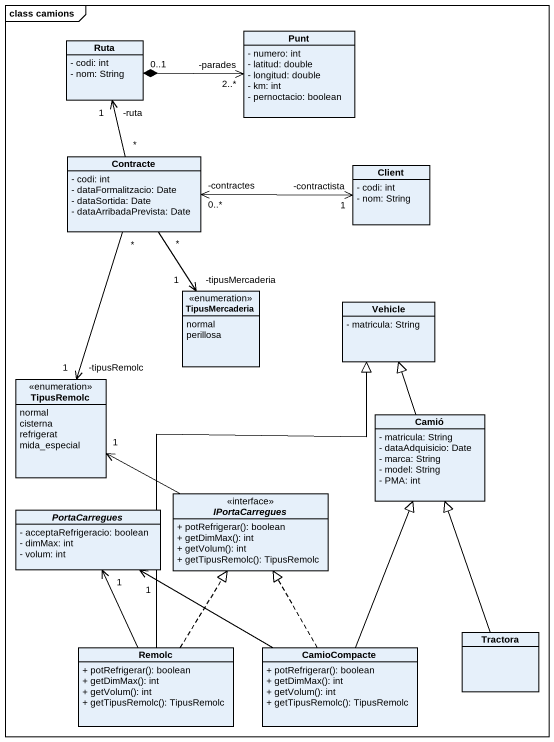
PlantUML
@startuml
mainframe class camions
hide circle
hide empty members
skinparam classAttributeIconSize 0
class Punt {
  - numero: int
  - latitud: double
  - longitud: double
  - km: int
  - pernoctacio: boolean
}
class Ruta {
  - codi: int
  - nom: String
}
class Contracte {
  - codi: int
  - dataFormalitzacio: Date
  - dataSortida: Date
  - dataArribadaPrevista: Date
}
class Client {
  - codi: int
  - nom: String
}
enum TipusMercaderia {
  normal
  perillosa
}
class Vehicle {
  - matricula: String
}
enum TipusRemolc {
  normal
  cisterna
  refrigerat
  mida_especial
}
class Camió {
  - matricula: String
  - dataAdquisicio: Date
  - marca: String
  - model: String
  - PMA: int
}
interface IPortaCarregues <<interface>> {
  + potRefrigerar(): boolean
  + getDimMax(): int
  + getVolum(): int
  + getTipusRemolc(): TipusRemolc
}
abstract class PortaCarregues {
  - acceptaRefrigeracio: boolean
  - dimMax: int
  - volum: int
}
class Remolc {
  + potRefrigerar(): boolean
  + getDimMax(): int
  + getVolum(): int
  + getTipusRemolc(): TipusRemolc
}
class CamioCompacte {
  + potRefrigerar(): boolean
  + getDimMax(): int
  + getVolum(): int
  + getTipusRemolc(): TipusRemolc
}
class Tractora
Punt "-parades\n2..*" <-left-* "0..1" Ruta
Contracte "*" -up-> "-ruta\n1" Ruta
Contracte "-contractes\n0..*" <-right-> "-contractista\n1" Client
Contracte "*" --> "-tipusMercaderia\n1" TipusMercaderia
Contracte "*" --> "-tipusRemolc\n1" TipusRemolc
Camió -up-|> Vehicle
IPortaCarregues -left-> "1" TipusRemolc
Remolc -up-|> Vehicle
Remolc .up.|> IPortaCarregues
Remolc -up-> "1" PortaCarregues
CamioCompacte -up-|> Camió
CamioCompacte .up.|> IPortaCarregues
CamioCompacte -left-> "1" PortaCarregues
Tractora -up-|> Camió
@enduml
